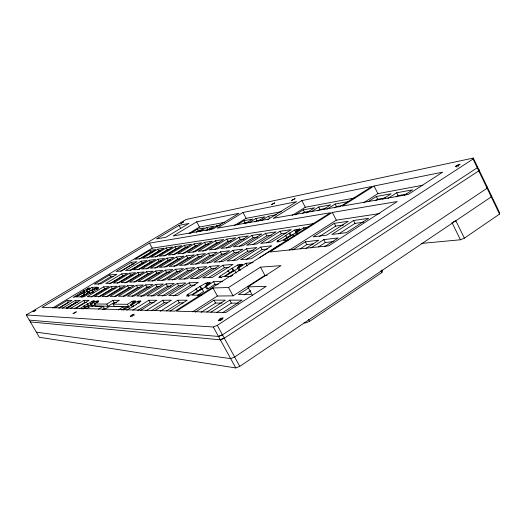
<?xml version="1.0" encoding="UTF-8"?>
<svg xmlns="http://www.w3.org/2000/svg" width="526" height="526" viewBox="0 0 526 526"><rect width="100%" height="100%" fill="white"/><g stroke="black" fill="none" stroke-linecap="round" stroke-linejoin="round"><path stroke-width="0.79" d="M421.188 243.439L460.447 239.777L464.386 238.16L499.542 214.082L499.7 212.918L473.301 158.063L186.079 219.474L26.3 314.975L39.338 337.258L235.793 367.937L239.777 366.366L491.277 196.875L491.468 195.771L491.258 196.888M487.115 188.236L487.319 187.157L487.115 188.236L234.642 357.009L230.658 358.6L36.353 332.162M478.745 170.871L478.982 169.859L478.745 170.871L224.313 338.179L220.341 339.816L30.37 321.932M477.496 166.768L477.253 167.768L222.472 334.819L218.5 336.456L29.305 320.11M499.542 214.082L473.045 159.03L473.301 158.063M304.008 322.859L305.639 322.931L309.61 321.333L381.876 272.567L382.507 271.094L381.909 269.91M456.279 165.723L455.49 166.564L458.205 165.716L460.079 164.25L456.279 165.723L456.976 167.156M219.533 319.19C213.832 324.535 230.164 314.239 219.533 319.19L220.315 320.623M131.408 315.271C126.332 319.499 139.548 311.293 131.408 315.271L132.164 316.606M26.3 314.975L213.306 327.001L217.277 325.338L473.045 159.03M222.741 312.582L242.019 300.122L229.704 300.142L210.88 312.247M324.844 246.589L338.251 237.923L323.825 239.626L310.978 247.884M404.369 195.192L412.614 189.86L396.696 192.772L387.938 198.401M248.482 288.07L238.39 294.56L250.909 294.376M353.544 220.512L331.827 234.478L346.424 232.643L368.601 218.31L353.544 220.512L355.017 223.392L363.749 222.156M216.554 312.654L231.328 303.127L238.278 303.167M244.031 294.935L250.751 290.608M318.578 246.878L325.324 242.525L333.359 241.625M338.744 233.879L355.017 223.392M396.098 196.908L398.116 195.606L406.887 194.048M201.096 312.306L215.568 303.042L222.103 303.075M300.057 248.936L306.822 244.603L313.148 243.893M319.361 236.575L335.7 226.114L343.491 225.01M375.643 200.537L377.675 199.236L385.486 197.848M206.882 312.03L225.398 300.149L213.997 300.162L195.363 312.063M306.02 248.404L318.769 240.224L305.363 241.809L292.489 250.028M382.823 199.117L391.114 193.792L376.294 196.5L368.154 201.695M192.621 311.819L217.376 296.033L233.051 295.849L264.894 275.4L267.28 275.269M247.864 286.907L280.989 265.63L260.488 267.149L228.534 287.512L212.997 287.998L176.427 311.162L225.72 312.543L266.228 286.328L247.864 286.907L252.559 295.625M289.234 250.192L336.311 220.164L379.857 213.549M363.44 202.858L377.892 193.64L422.812 185.231M334.273 223.34L313.141 236.838L326.712 235.122L348.271 221.288L334.273 223.34L335.7 226.114M230.835 276.374L232.794 275.131M332.327 212.425L269.825 252.013L328.842 245.806L397.275 201.524L332.327 212.425L336.311 220.164M374.045 186.007L342.295 206.113L408.143 194.495L442.682 172.14L374.045 186.007L377.892 193.64M205.817 286.604L192.095 295.224L201.28 295.093M218.211 284.198L214.996 284.329L207.829 288.859L206.665 288.892L205.219 286.256L206.383 286.21L213.556 281.686L222.366 281.272M287.255 238.166L285.901 235.582L285.184 235.681L294.718 230.026L299.688 228.935L298.932 229.415L300.366 229.204L295.487 232.288L296.513 234.241M237.601 267.839L238.85 267.747L240.277 270.397L239.028 270.482L237.601 267.839L242.703 264.624L241.408 264.729L242.203 264.223L237.614 265.045L227.758 270.897L228.396 270.851L229.809 273.461M230.552 272.632L233.32 270.883L231.913 268.273M169.944 311.136L187.249 300.201L177.801 300.221L160.18 311.307M237.752 268.444L224.812 276.617L230.96 276.262M238.85 267.747L245.905 263.289L253.098 262.678M334.411 207.849L336.469 206.554L342.051 205.561M287.867 237.417L289.852 236.161M296.059 232.597L283.455 240.579L288.261 239.974M295.487 232.288L296.874 232.091L303.62 227.83L308.269 227.147M197.552 295.356L203.542 291.568L202.096 288.919L200.945 288.952L191.556 294.869L190.399 294.889L188.637 296L186.388 296.026L188.144 294.922L188.867 296.237M339.803 206.817L372.04 186.414L301.845 200.59L273.277 218.29L340.381 206.448M259.213 257.964L280.01 244.8M266.813 242.907L281.351 233.768L286.177 233.09M317.914 210.781L319.999 209.473L325.587 208.48M260.771 247.069L240.658 259.712L251.356 258.707L271.863 245.76L260.771 247.069L262.126 249.613L267.688 248.995M205.219 286.256L210.413 282.981L209.21 283.034L210.019 282.521L205.679 283.192L199.939 286.446L195.711 289.109L196.303 289.09L197.381 291.049M196.303 289.09L187.013 294.941L188.144 294.922M323.181 209.558L330.683 204.838L318.73 207.02L311.09 211.814M228.396 270.851L219.263 276.61L220.493 276.538L221.203 277.846M246.188 259.66L262.126 249.613M326.929 209.21L335.167 204.016L347.903 201.688M220.493 276.538L218.763 277.623L221.196 277.485L222.925 276.393L224.175 276.321L233.399 270.495L234.642 270.41L236.069 273.06M166.387 310.951L179.248 302.838L183.199 302.864M285.901 235.582L277.163 241.092L278.53 240.921L276.88 241.96C282.975 241.664 287.183 236.148 292.85 234.642L293.876 236.601M198.953 290.576L201.366 289.05L199.939 286.446M173.567 295.934L190.53 285.309L195.133 285.125M306.237 212.977L314.522 207.79L303.285 209.848L295.152 214.924M222.985 265.242L202.799 277.886L212.438 277.327L233.025 264.387L222.985 265.242L224.339 267.747L228.988 267.379M151.317 310.787L164.132 302.759L167.301 302.772M232.939 260.534L247.785 251.224L253.4 250.593M280.042 231.289L260.64 243.453L271.515 242.085L291.286 229.638L280.042 231.289L281.351 233.768M154.881 310.61L171.417 300.228L162.731 300.241L145.853 310.794M208.349 277.787L224.339 267.747M219.329 262.093L234.32 252.736L238.403 252.276M265.525 233.412L246.609 245.221L256.813 243.932L276.084 231.867L265.525 233.412L266.8 235.819L271.331 235.181M195.771 278.504L211.347 268.773L216.068 268.398M189.163 282.824L168.787 295.559L177.558 295.434L198.348 282.396L189.163 282.824L190.53 285.309M252.625 244.689L266.8 235.819M302.489 213.497L304.521 212.221L309.347 211.367M246.47 248.759L226.877 261.021L236.897 260.074L256.866 247.529L246.47 248.759L247.785 251.224M132.795 310.235L148.832 300.261L156.853 300.254L140.343 310.544M177.308 283.382L157.465 295.724L165.697 295.605L185.928 282.975L177.308 283.382L178.636 285.789L182.568 285.631M184.1 279.089L199.137 269.739L203.174 269.417M239.448 246.253L253.111 237.752L257.707 237.101M233.038 250.343L213.937 262.237L223.346 261.35L242.808 249.192L233.038 250.343L234.32 252.736M137.641 310.491L150.18 302.68L154.203 302.7M162.232 296.013L178.636 285.789M210.025 266.347L190.373 278.602L199.407 278.083L219.447 265.545L210.025 266.347L211.347 268.773M292.094 215.469L305.29 207.237L355.024 197.927M123.301 310.097L128.62 306.803L129.613 308.571M116.594 302.496L114.181 302.483L108.04 306.25L95.423 306.02L94.239 303.943L106.811 304.081L112.952 300.32L119.369 300.307L113.11 304.153L114.366 306.369L128.725 306.625L131.421 304.955M133.302 306.711L132.131 306.684L130.81 304.344L132.559 304.363L137.345 301.405L140.744 300.938L139.988 301.405L140.889 301.411L136.063 304.403L136.523 304.409L126.713 310.202M166.163 283.902L146.833 295.875L154.565 295.763L174.27 283.527L166.163 283.902L167.459 286.236L170.713 286.111M172.429 280.062L187.637 270.647L191.438 270.344M220.401 251.836L201.767 263.388L210.617 262.553L229.592 250.751L220.401 251.836L221.65 254.157L226.259 253.637M226.364 248.154L240.218 239.567L244.123 239.014M151.593 296.085L167.459 286.236M197.848 267.386L178.695 279.273L187.184 278.787L206.705 266.629L197.848 267.386L199.137 269.739M207.172 263.151L221.65 254.157M251.869 235.418L233.412 246.885L243.005 245.675L261.803 233.958L251.869 235.418L253.111 237.752M258.161 221.078L265.025 216.837L255.853 218.514L249.1 222.669M155.67 284.395L136.826 296.02L144.104 295.914L163.303 284.04L155.67 284.395L156.932 286.663L159.996 286.538M161.955 280.654L176.795 271.501L179.951 271.252M208.487 253.243L190.307 264.473L198.644 263.684L217.159 252.217L208.487 253.243L209.71 255.491L213.661 255.051M261.547 220.479L268.457 216.212L276.538 214.733M214.516 249.64L228.041 241.283L231.262 240.829M118.284 309.952L123.531 306.711L124.517 308.453M113.11 304.153L127.417 304.311L132.138 301.391L135.445 300.938L134.702 301.398L135.57 301.398L130.81 304.344M186.388 268.359L167.702 279.911L175.697 279.451L194.725 267.649L186.388 268.359L187.637 270.647M140.896 296.579L156.932 286.663M239.001 237.298L220.979 248.45L230.02 247.312L248.364 235.931L239.001 237.298L240.218 239.567M121.591 310.051L126.891 306.77L128.62 306.803M195.738 264.137L209.71 255.491M267.55 219.704L296.657 201.636L243.019 212.471L217.231 228.179L268.332 219.164M145.768 284.862L127.391 296.158L134.255 296.059L152.974 284.52L145.768 284.862L146.997 287.065L149.41 286.966M152.192 281.14L166.551 272.31L169.536 272.074M197.243 254.571L179.491 265.492L187.361 264.749L205.429 253.604L197.243 254.571L198.434 256.76L201.419 256.425M202.78 251.362L216.534 242.907L219.579 242.473M175.572 269.286L157.346 280.509L164.881 280.075L183.442 268.615L175.572 269.286L176.795 271.501M132.033 296.276L146.997 287.065M226.857 239.08L209.256 249.929L217.79 248.857L235.694 237.785L226.857 239.08L228.041 241.283M184.79 265.17L198.434 256.76M254.965 221.913L256.99 220.664L260.824 219.986M136.412 285.296L118.475 296.283L124.964 296.191L143.223 284.98L136.412 285.296L137.615 287.439L139.89 287.347M234.307 225.555L246.129 218.316L281.68 211.643M142.96 281.588L156.86 273.073L159.207 272.889M98.54 309.15L103.142 306.329L104.372 308.499L102.406 309.709M186.612 255.827L169.26 266.458L176.703 265.755L194.35 254.913L186.612 255.827L187.775 257.95L190.879 257.602M237.035 224.918L243.919 220.696L252.611 219.112L244.912 223.839M193.029 252.171L205.633 244.439L208.809 243.992M165.361 270.154L147.563 281.075L154.683 280.66L172.791 269.522L165.361 270.154L166.551 272.31M123.137 296.322L137.615 287.439M215.377 240.763L198.17 251.329L206.238 250.31L223.734 239.54L215.377 240.763L216.534 242.907M173.909 266.465L187.775 257.95M243.656 223.635L245.031 222.787L248.2 222.228M104.016 309.735L109.375 306.448L123.531 306.711M84.936 307.329L83.831 305.968L93.141 300.918L94.456 300.918L93.792 301.319L94.456 301.326L90.222 303.903L91.392 305.948L92.74 305.974L95.167 304.495M154.979 268.161L168.096 260.16L170.417 259.897M127.562 285.71L110.039 296.408L116.18 296.316L134.005 285.408L127.562 285.71L128.732 287.794L130.349 287.735M134.091 282.094L147.668 273.803L149.897 273.625M176.539 257.017L159.582 267.372L166.63 266.708L183.87 256.149L176.539 257.017L177.676 259.088L179.879 258.838M182.279 253.848L195.297 245.898L197.552 245.576M155.696 270.975L138.312 281.607L145.044 281.219L162.731 270.377L155.696 270.975L156.86 273.073M114.727 296.362L128.732 287.794M204.502 242.355L187.683 252.651L195.317 251.684L212.419 241.197L204.502 242.355L205.633 244.439M164.802 266.965L177.676 259.088M98.388 296.927L112.321 288.458L114.504 288.366M80.024 308.492L84.16 305.974M184.402 245.3L168.3 255.09L175.171 254.229L191.53 244.255L184.402 245.3L185.481 247.279L187.867 246.944M209.184 230.237L216.679 225.674L220.493 224.977M146.169 268.983L158.997 261.179L161.206 260.929M119.165 286.105L102.051 296.519L107.869 296.44L125.28 285.822L119.165 286.105L120.309 288.136L121.841 288.077M81.872 308.986L86.737 306.027L88.059 306.047L88.841 307.421M125.122 282.909L138.949 274.487L140.541 274.362M83.174 309.025L88.059 306.047M90.222 303.903L91.563 303.916L95.817 301.326L98.507 300.918L97.836 301.332L98.526 301.332L94.239 303.943M166.985 258.141L150.403 268.24L157.09 267.609L173.942 257.319L166.985 258.141L168.096 260.16M87.29 303.87L88.447 305.895L91.583 304.199M172.89 254.952L185.481 247.279M146.53 271.758L129.541 282.114L135.925 281.745L153.204 271.186L146.53 271.758L147.668 273.803M86.185 308.854L90.702 306.099L103.142 306.329M105.943 296.894L120.309 288.136M194.193 243.867L177.735 253.9L184.981 252.993L201.701 242.769L194.193 243.867L195.297 245.898M70.563 308.42L83.871 300.366L89.111 300.353L75.442 308.65M155.341 257.069L167.261 249.85L169.694 249.508M196.172 232.341L198.223 231.098L199.762 230.829M197.881 231.756L204.127 227.968L197.211 229.237L190.373 233.373M129.58 273.204L113.327 283.047L119.08 282.712L135.596 272.692L129.58 273.204L130.665 275.144L132.177 275.026M91.097 297.019L104.72 288.761L106.305 288.702M175.092 246.668L159.325 256.221L165.861 255.399L181.871 245.675L175.092 246.668L176.151 248.594L178.413 248.279M199.729 231.729L206.705 227.502L213.97 226.173L207.198 230.289M137.93 269.68L150.344 262.152L151.922 261.974M74.495 308.69L84.988 302.325L86.494 302.332M111.203 286.479L94.47 296.631L99.986 296.552L117.002 286.21L111.203 286.479L112.321 288.458M117.134 283.356L130.665 275.144M157.912 259.213L141.691 269.062L148.036 268.464L164.52 258.437L157.912 259.213L158.997 261.179M163.823 256.083L176.151 248.594M205.646 230.677L207.737 229.408L210.163 228.981M137.838 272.501L121.23 282.594L127.285 282.238L144.17 271.955L137.838 272.501L138.949 274.487M80.688 296.414L84.706 294.323L83.647 292.463L76.178 296.638L73.206 297.44L80.787 292.548L81.491 293.778M80.787 292.548L88.901 287.998L90.058 288.274L86.231 290.582L87.29 292.436L91.116 290.128L90.518 290.148M80.702 296.743L84.706 294.323M87.29 292.436L93.148 289.228L94.608 289.168M62.423 308.183L75.363 300.379L80.287 300.366L67.137 308.321M92.885 292.272L91.813 290.378L97.185 287.137L92.096 287.374L86.231 290.582M89.913 293.561L89.196 292.298L81.425 297.341L84.535 296.513L95.186 290.26L98.783 287.551L96.311 288.005L91.813 290.378M141.067 261.205L125.517 270.588L131.263 270.048L147.05 260.495L141.067 261.205L142.105 263.072L143.611 262.908M147.116 258.095L158.793 251.04L160.338 250.823M121.723 273.868L105.818 283.481L111.288 283.166L127.45 273.382L121.723 273.868L122.782 275.762L124.221 275.65M189.156 233.301L199.492 227.054L224.398 222.386M66.736 307.723L72.332 304.344M73.732 303.495L75.829 302.226M90.531 293.344L92.629 292.075M66.243 308.446L76.448 302.272L77.861 302.286M166.229 247.963L150.791 257.299L157.011 256.517L172.686 247.016L166.229 247.963L167.261 249.85M129.948 270.43L142.105 263.072M103.629 286.834L87.263 296.736L92.51 296.657L109.145 286.578L103.629 286.834L104.72 288.761M109.658 283.711L122.782 275.762M149.285 260.232L133.407 269.845L139.436 269.273L155.571 259.489L149.285 260.232L150.344 262.152M52.738 307.947L152.231 248.14L314.167 223.53M196.665 221.834L173.185 235.957L213.392 228.856L238.988 213.286L196.665 221.834L199.492 227.054M149.719 250.383L134.893 259.305L140.547 258.588L155.597 249.521L149.719 250.383L150.712 252.178L152.185 251.974M54.908 307.874L67.354 300.385L71.99 300.379L59.346 308.006M109.73 274.894L94.358 284.139L101.189 283.744L116.877 274.283L109.73 274.894L110.762 276.715L113.149 276.525M131.336 262.349L116.18 271.475L121.591 270.962L136.977 261.685L131.336 262.349L132.348 264.17L133.966 263.986M83.647 292.463L76.296 296.894L81.136 296.822L89.196 292.298M139.265 259.075L150.712 252.178M58.741 308.058L68.419 302.233L67.354 300.385M98.191 284.29L110.762 276.715M83.417 293.265L86.862 291.358M120.645 271.219L132.348 264.17M157.78 249.206L142.651 258.325L148.582 257.576L163.934 248.298L157.78 249.206L158.793 251.04M149.456 243.117L42.027 307.401L175.007 311.122L330.44 212.741L149.456 243.117L152.231 248.14M179.077 225.384L156.498 238.896L165.874 237.246L188.965 223.392L179.077 225.384L180.628 228.231M453.215 221.86L455.838 220.756L464.386 238.16M218.487 336.456L222.472 334.819L239.777 366.366M220.328 339.809L224.313 338.179M75.363 300.379L76.448 302.272M91.563 303.916L92.74 305.974M83.917 290.668L84.962 292.502M83.621 290.681L84.666 292.515M87.625 303.87L88.782 305.902M83.871 300.366L84.988 302.325M92.096 287.374L93.148 289.228M92.405 290.359L93.483 292.252M97.159 300.918L97.941 302.292M88.901 287.998L89.598 289.221M96.495 301.326L97.277 302.7M95.817 301.326L96.6 302.7M88.302 288.353L88.999 289.583M87.717 288.38L88.414 289.602M93.141 300.918L93.917 302.272M86.803 290.562L87.862 292.417M92.484 301.319L93.253 302.674M91.826 301.319L92.596 302.674M97.547 287.604L98.263 288.866M106.811 304.081L108.04 306.25M96.935 287.972L97.652 289.241M96.311 288.005L97.027 289.261M112.952 300.32L114.181 302.483M133.736 300.938L134.386 302.095M132.993 301.398L133.972 303.134M132.138 301.391L133.111 303.127M132.559 304.363L133.551 306.132M133.288 314.318L134.045 315.653M127.417 304.311L128.725 306.625M138.982 300.938L139.64 302.115M138.233 301.405L139.219 303.173M137.345 301.405L138.331 303.167M148.832 300.261L150.18 302.68M162.731 300.241L164.132 302.759M177.801 300.221L179.248 302.838M213.306 327.001L235.793 367.937M221.393 318.197L222.176 319.63M220.769 318.486L221.551 319.92M220.131 318.822L220.913 320.255M200.537 286.42L201.971 289.037M217.277 325.338L222.472 334.819M213.556 281.686L214.996 284.329M212.997 287.998L217.376 296.033M207.665 282.626L208.737 284.592M206.863 283.139L207.928 285.099M205.679 283.192L207.106 285.796M206.383 286.21L207.829 288.859M213.997 300.162L215.568 303.042M229.704 300.142L231.328 303.127M197.211 229.237L198.223 231.098M228.534 287.512L233.051 295.849M237.614 265.045L239.014 267.649M232.564 268.227L233.971 270.837M206.705 227.502L207.737 229.408M245.905 263.289L247.325 265.932M239.678 264.44L240.73 266.399M238.883 264.94L239.941 266.899M216.679 225.674L217.383 226.982M260.488 267.149L264.894 275.4M243.919 220.696L245.031 222.787M255.853 218.514L256.99 220.664M308.65 319.512L309.61 321.333M243.019 212.471L246.129 218.316M268.457 216.212L269.621 218.421M296.874 232.091L297.9 234.057M294.718 230.026L295.724 231.953M289.885 233.071L291.233 235.648M289.162 233.169L290.516 235.747M303.62 227.83L304.639 229.79M305.363 241.809L306.822 244.603M296.881 229.343L297.894 231.276M296.125 229.823L297.137 231.756M301.845 200.59L305.29 207.237M303.285 209.848L304.521 212.221M323.825 239.626L325.324 242.525M318.73 207.02L319.999 209.473M335.167 204.016L336.469 206.554M380.969 270.791L381.876 272.567M376.294 196.5L377.675 199.236M396.696 192.772L398.116 195.606M451.906 222.413L460.447 239.777M457.975 164.816L458.672 166.255M76.257 311.865L73.101 313.634L76.257 311.865M294.981 198.703L291.654 200.413L294.981 198.703M274.717 202.931L271.541 204.561L274.717 202.931M35.814 310.202L33.131 311.747L35.814 310.202M183.39 221.992L180.885 223.34L183.39 221.992"/></g></svg>
